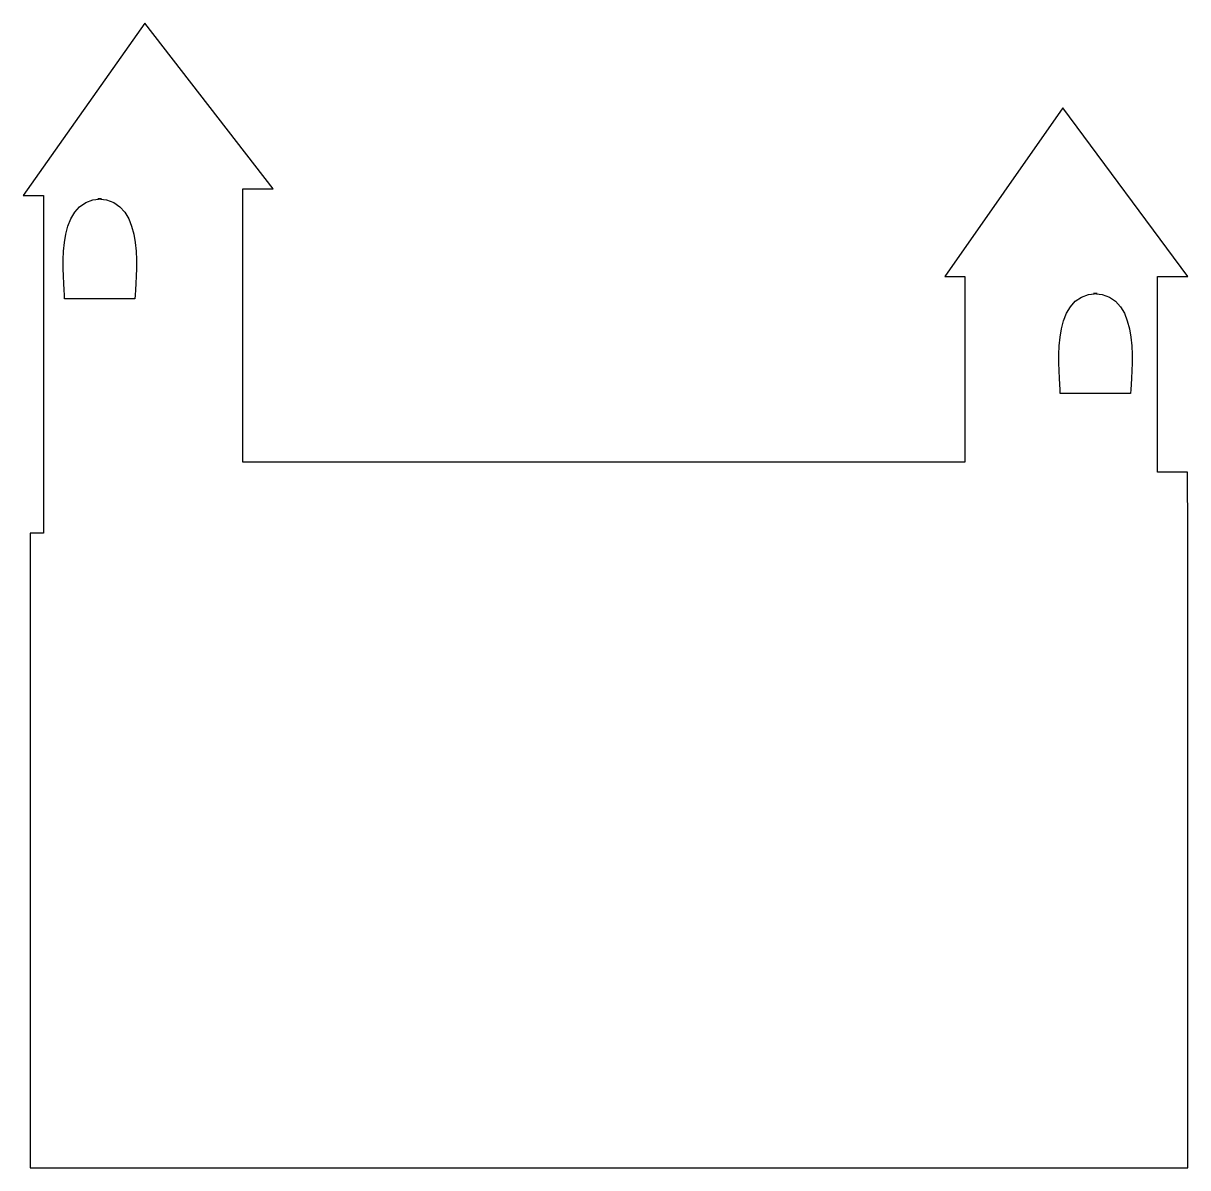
# Model space of a CAD drawing. Header units: centimetres. Extents: x -9.9 to 9.9, y -9.7 to 9.7.
import ezdxf

# ---------------------------------------------------------------- set-up
doc = ezdxf.new("R2010")
doc.units = ezdxf.units.CM
doc.header["$MEASUREMENT"] = 0
doc.layers.add('Camada 1', color=7, linetype='Continuous')

msp = doc.modelspace()

# ---------------------------------------------------------------- linework, layer by layer
at = {"layer": 'Camada 1'}
for points, knots in [([(9.8686, 1.05836), (9.8686, 1.05836), (9.8686, -9.69698), (9.8686, -9.69698), (9.8686, -9.69698), (9.8686, -9.69698), (-9.75417, -9.69698), (-9.75417, -9.69698), (-9.75417, -9.69698), (-9.75417, -9.69698), (-9.75417, 1.05836), (-9.75417, 1.05836), (-9.75417, 1.05836), (-9.75417, 1.05836), (-9.52533, 1.05836), (-9.52533, 1.05836), (-9.52533, 1.05836), (-9.52533, 1.05836), (-9.52533, 6.77931), (-9.52533, 6.77931), (-9.52533, 6.77931), (-9.52533, 6.77931), (-9.8686, 6.77931), (-9.8686, 6.77931), (-9.8686, 6.77931), (-9.8686, 6.77931), (-7.80906, 9.69698), (-7.80906, 9.69698), (-7.80906, 9.69698), (-7.80906, 9.69698), (-5.63511, 6.89372), (-5.63511, 6.89372), (-5.63511, 6.89372), (-5.63511, 6.89372), (-6.14999, 6.89372), (-6.14999, 6.89372), (-6.14999, 6.89372), (-6.14999, 6.89372), (-6.14999, 2.25975), (-6.14999, 2.25975), (-6.14999, 2.25975), (-6.14999, 2.25975), (6.09281, 2.25975), (6.09281, 2.25975), (6.09281, 2.25975), (6.09281, 2.25975), (6.09281, 5.40628), (6.09281, 5.40628), (6.09281, 5.40628), (6.09281, 5.40628), (5.74954, 5.40628), (5.74954, 5.40628), (5.74954, 5.40628), (5.74954, 5.40628), (7.75185, 8.26675), (7.75185, 8.26675), (7.75185, 8.26675), (7.75185, 8.26675), (9.8686, 5.40629), (9.8686, 5.40629), (9.8686, 5.40629), (9.8686, 5.40629), (9.35372, 5.40628), (9.35372, 5.40628), (9.35372, 5.40628), (9.35372, 5.40628), (9.35372, 2.08814), (9.35372, 2.08814), (9.35372, 2.08814), (9.35372, 2.08814), (9.86296, 2.08854), (9.86296, 2.08854), (9.86296, 2.08854), (9.86296, 2.08854), (9.8686, 1.05836), (9.8686, 1.05836)], [0, 0, 0, 0, 0.05, 0.05, 0.05, 0.05, 0.1, 0.1, 0.1, 0.1, 0.15, 0.15, 0.15, 0.15, 0.2, 0.2, 0.2, 0.2, 0.25, 0.25, 0.25, 0.25, 0.3, 0.3, 0.3, 0.3, 0.35, 0.35, 0.35, 0.35, 0.4, 0.4, 0.4, 0.4, 0.45, 0.45, 0.45, 0.45, 0.5, 0.5, 0.5, 0.5, 0.55, 0.55, 0.55, 0.55, 0.6, 0.6, 0.6, 0.6, 0.65, 0.65, 0.65, 0.65, 0.7, 0.7, 0.7, 0.7, 0.75, 0.75, 0.75, 0.75, 0.8, 0.8, 0.8, 0.8, 0.85, 0.85, 0.85, 0.85, 0.9, 0.9, 0.9, 0.9, 1, 1, 1, 1]), ([(-8.57183, 5.02571), (-8.57183, 5.02571), (-7.97522, 5.02571), (-7.97522, 5.02571), (-7.97522, 5.02571), (-7.97522, 5.30829), (-7.75538, 6.72132), (-8.60318, 6.72132), (-8.60318, 6.72132), (-8.60318, 6.72132), (-8.5405, 6.72132), (-8.5405, 6.72132), (-8.5405, 6.72132), (-9.3883, 6.72132), (-9.16846, 5.30829), (-9.16846, 5.02571), (-9.16846, 5.02571), (-9.16846, 5.02571), (-8.57183, 5.02571), (-8.57183, 5.02571)], [0, 0, 0, 0, 0.16666667, 0.16666667, 0.16666667, 0.16666667, 0.33333333, 0.33333333, 0.33333333, 0.33333333, 0.5, 0.5, 0.5, 0.5, 0.66666667, 0.66666667, 0.66666667, 0.66666667, 1, 1, 1, 1]), ([(8.30491, 3.42381), (8.30491, 3.42381), (8.90155, 3.42381), (8.90155, 3.42381), (8.90155, 3.42381), (8.90155, 3.70641), (9.12139, 5.11947), (8.27359, 5.11947), (8.27359, 5.11947), (8.27359, 5.11947), (8.33627, 5.11948), (8.33627, 5.11948), (8.33627, 5.11948), (7.48847, 5.11948), (7.70833, 3.70642), (7.70833, 3.42382), (7.70833, 3.42382), (7.70833, 3.42382), (8.30491, 3.42381), (8.30491, 3.42381)], [0, 0, 0, 0, 0.16666667, 0.16666667, 0.16666667, 0.16666667, 0.33333333, 0.33333333, 0.33333333, 0.33333333, 0.5, 0.5, 0.5, 0.5, 0.66666667, 0.66666667, 0.66666667, 0.66666667, 1, 1, 1, 1])]:
    msp.add_open_spline(points, degree=3, knots=knots, dxfattribs=at)

doc.saveas('drawing.dxf')
